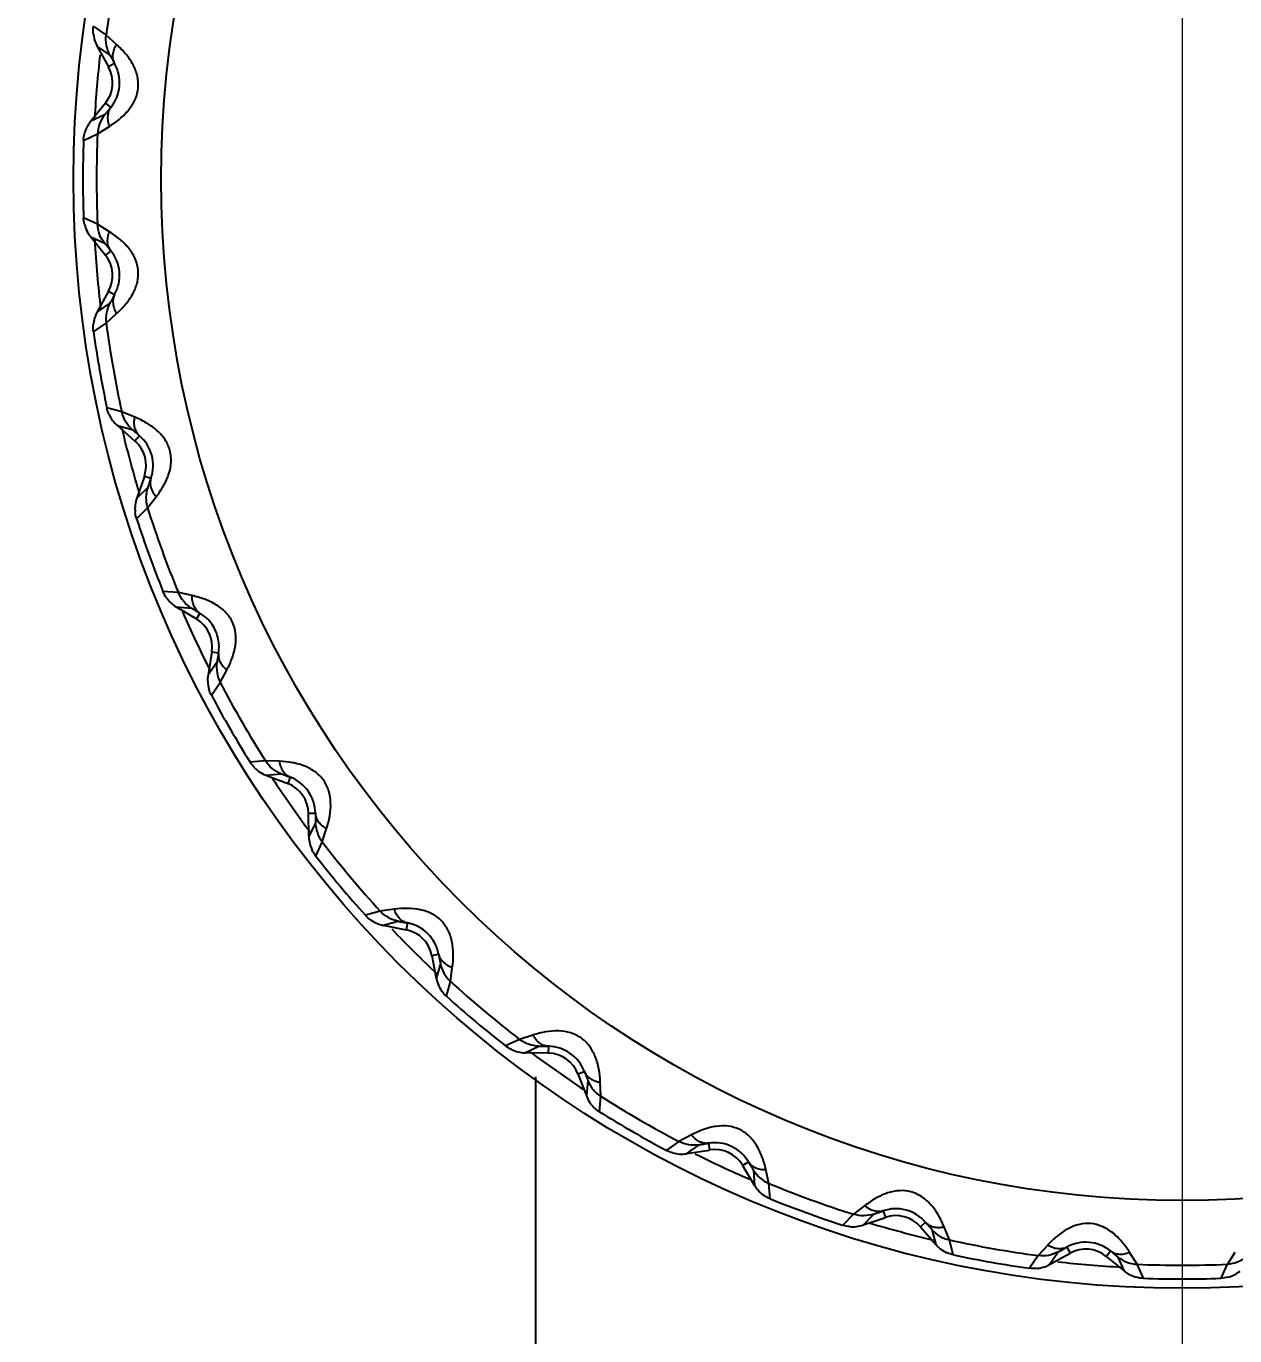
# Model space of a CAD drawing. Extents: x 1507 to 2862, y 0 to 992.
# Drawn here: x 2269.02 to 2287.71, y 586.32 to 606.55 of the extents above; entities that cross this region are included whole.
import ezdxf

# ---------------------------------------------------------------- set-up
doc = ezdxf.new("R2010")
doc.units = 0
doc.header["$LTSCALE"] = 10
doc.header["$MEASUREMENT"] = 0
doc.header["$PDMODE"] = 3
doc.header["$PDSIZE"] = -10
doc.linetypes.add('CENTER2', pattern=[28.575, 19.05, -3.175, 3.175, -3.175])
doc.layers.get('0').update_dxf_attribs({"linetype": 'CONTINUOUS'})
doc.layers.get('DEFPOINTS').update_dxf_attribs({"linetype": 'CONTINUOUS'})
doc.layers.add('1', color=7, linetype='CONTINUOUS')
doc.layers.add('10', color=7, linetype='CONTINUOUS')
doc.layers.add('标注', color=4, linetype='CONTINUOUS', lineweight=13)
doc.layers.add('치수', color=7, linetype='CONTINUOUS', lineweight=25)
doc.styles.add('Daelim Dimension', font='')
doc.styles.get('Daelim Dimension').set_extended_font_data('NanumGothic')
doc.dimstyles.new('DEFAULT', dxfattribs={"dimscale": 2, "dimtxt": 2, "dimasz": 2, "dimexe": 0, "dimexo": 2, "dimgap": 1, "dimtad": 1, "dimdec": 1, "dimzin": 9, "dimdsep": 46, "dimtxsty": 'Daelim Dimension', "dimcen": 0.5, "dimclrd": 252, "dimclre": 252, "dimclrt": 3, "dimadec": 1, "dimazin": 0, "dimtfac": 1, "dimtdec": 1, "dimtix": 1, "dimtmove": 0, "dimatfit": 3, "dimfxl": 1, "dimtolj": 1, "dimtzin": 1, "dimlwd": 9, "dimlwe": 9, "dimarcsym": 0})

# ---------------------------------------------------------------- blocks, each defined once
blk = doc.blocks.new('*D20')
at = {"layer": 'DEFPOINTS', "color": 0, "transparency": 16777216}
for p in [(2284.644, 858.192), (2186.262, 184.192), (2284.644, 184.192)]:
    blk.add_point(p, dxfattribs=at)
at = {"layer": '치수', "color": 5, "lineweight": 9, "transparency": 16777216}
for p, q in [((2280.644, 858.192), (2186.262, 858.192)), ((2186.262, 854.192), (2186.262, 188.192)), ((2280.644, 184.192), (2186.262, 184.192))]:
    blk.add_line(p, q, dxfattribs=at)
at = {"layer": '치수', "color": 5, "transparency": 16777216}
for points in [[(2185.596, 854.192), (2186.929, 854.192), (2186.262, 858.192)], [(2185.596, 188.192), (2186.929, 188.192), (2186.262, 184.192)]]:
    blk.add_solid(points, dxfattribs=at)
at = {"layer": '치수', "color": 7, "transparency": 16777216, "insert": (2173.375, 521.192), "char_height": 20, "attachment_point": 5, "rotation": 90, "style": 'Daelim Dimension'}
blk.add_mtext('\\A1;590~700', dxfattribs=at)

msp = doc.modelspace()

# ---------------------------------------------------------------- linework, layer by layer
at = {"color": 7, "linetype": 'Continuous'}
msp.add_line((2276.894, 590.318), (2276.894, 407.192), dxfattribs=at)
at = {"layer": '1', "color": 7, "linetype": 'Continuous'}
for p, q in [((2270.256, 606.418), (2270.06, 606.554)), ((2270.417, 606.271), (2270.256, 606.417)), ((2270.118, 606.242), (2270.294, 605.925)), ((2270.118, 606.242), (2270.314, 606.108)), ((2270.387, 605.977), (2270.294, 605.925)), ((2270.245, 605.367), (2270.017, 605.086)), ((2270.245, 605.367), (2270.328, 605.3)), ((2270.233, 605.184), (2270.017, 605.086)), ((2270.122, 604.89), (2270.307, 605.006)), ((2269.906, 604.789), (2270.122, 604.889)), ((2270.122, 603.495), (2269.906, 603.595)), ((2270.307, 603.378), (2270.122, 603.494)), ((2270.017, 603.298), (2270.245, 603.016)), ((2270.017, 603.298), (2270.233, 603.2)), ((2270.328, 603.084), (2270.245, 603.016)), ((2270.294, 602.459), (2270.118, 602.142)), ((2270.294, 602.459), (2270.387, 602.407)), ((2270.314, 602.276), (2270.118, 602.142)), ((2270.256, 601.967), (2270.417, 602.113)), ((2270.06, 601.83), (2270.256, 601.966)), ((2270.498, 600.593), (2270.268, 600.654)), ((2270.7, 600.51), (2270.498, 600.592)), ((2270.429, 600.381), (2270.702, 600.143)), ((2270.429, 600.381), (2270.659, 600.322)), ((2270.772, 600.224), (2270.702, 600.143)), ((2270.847, 599.602), (2270.729, 599.26)), ((2270.847, 599.602), (2270.948, 599.568)), ((2270.899, 599.426), (2270.729, 599.26)), ((2270.895, 599.112), (2271.029, 599.283)), ((2270.726, 598.943), (2270.895, 599.111)), ((2271.372, 597.801), (2271.134, 597.82)), ((2271.585, 597.754), (2271.373, 597.8)), ((2271.341, 597.58), (2271.651, 597.393)), ((2271.341, 597.58), (2271.577, 597.561)), ((2271.706, 597.485), (2271.651, 597.393)), ((2271.793, 597.422), (2271.706, 597.485)), ((2271.888, 596.886), (2271.831, 596.528)), ((2271.888, 596.886), (2271.993, 596.869)), ((2271.969, 596.721), (2271.831, 596.528)), ((2272.02, 596.411), (2272.122, 596.603)), ((2271.883, 596.215), (2272.021, 596.41)), ((2272.718, 595.203), (2272.48, 595.181)), ((2272.936, 595.194), (2272.718, 595.202)), ((2272.725, 594.979), (2272.962, 595.002)), ((2272.725, 594.979), (2273.063, 594.85)), ((2273.102, 594.949), (2273.063, 594.85)), ((2273.384, 594.391), (2273.491, 594.393)), ((2273.391, 594.029), (2273.384, 594.391)), ((2273.493, 594.243), (2273.391, 594.029)), ((2273.597, 593.947), (2273.664, 594.153)), ((2273.496, 593.73), (2273.598, 593.946)), ((2274.494, 592.877), (2274.264, 592.815)), ((2274.71, 592.907), (2274.495, 592.877)), ((2274.54, 592.659), (2274.769, 592.723)), ((2274.54, 592.659), (2274.896, 592.59)), ((2274.916, 592.695), (2274.896, 592.59)), ((2275.292, 592.194), (2275.397, 592.214)), ((2275.292, 592.194), (2275.361, 591.839)), ((2275.425, 592.067), (2275.361, 591.839)), ((2275.578, 591.793), (2275.608, 592.009)), ((2275.516, 591.562), (2275.579, 591.793)), ((2276.647, 590.896), (2276.431, 590.795)), ((2276.855, 590.962), (2276.648, 590.896)), ((2276.731, 590.689), (2276.945, 590.792)), ((2277.095, 590.79), (2277.093, 590.683)), ((2277.093, 590.683), (2276.731, 590.689)), ((2277.551, 590.362), (2277.651, 590.4)), ((2277.551, 590.362), (2277.681, 590.024)), ((2277.704, 590.26), (2277.681, 590.024)), ((2277.903, 590.017), (2277.895, 590.234)), ((2277.882, 589.779), (2277.904, 590.016)), ((2279.305, 589.42), (2279.113, 589.319)), ((2279.112, 589.319), (2278.917, 589.181)), ((2279.23, 589.129), (2279.423, 589.268)), ((2279.23, 589.13), (2279.587, 589.186)), ((2279.571, 589.292), (2279.587, 589.186)), ((2280.095, 588.949), (2280.186, 589.004)), ((2280.095, 588.949), (2280.281, 588.639)), ((2280.263, 588.876), (2280.281, 588.639)), ((2280.501, 588.671), (2280.456, 588.884)), ((2280.522, 588.433), (2280.502, 588.671)), ((2281.813, 588.194), (2281.645, 588.024)), ((2281.985, 588.327), (2281.814, 588.193)), ((2281.962, 588.027), (2282.128, 588.197)), ((2281.962, 588.028), (2282.304, 588.145)), ((2282.269, 588.246), (2282.304, 588.145)), ((2282.845, 588), (2282.926, 588.071)), ((2282.845, 588), (2283.083, 587.727)), ((2283.023, 587.957), (2283.083, 587.727)), ((2283.294, 587.797), (2283.212, 587.998)), ((2283.355, 587.566), (2283.295, 587.797)), ((2284.668, 587.554), (2284.532, 587.358)), ((2284.815, 587.716), (2284.669, 587.554)), ((2284.844, 587.417), (2284.978, 587.612)), ((2284.844, 587.417), (2285.16, 587.592)), ((2285.109, 587.686), (2285.16, 587.592)), ((2285.718, 587.543), (2285.785, 587.626)), ((2285.718, 587.543), (2286, 587.316)), ((2286.195, 587.421), (2286.08, 587.605)), ((2287.707, 587.605), (2287.592, 587.421)), ((2285.901, 587.532), (2285.999, 587.315)), ((2286.296, 587.204), (2286.196, 587.421)), ((2287.591, 587.421), (2287.491, 587.204))]:
    msp.add_line(p, q, dxfattribs=at)
msp.add_circle((2286.894, 604.192), 15.786, dxfattribs=at)
for centre, radius, start, end in [((2286.894, 604.192), 16.786, 167.6154, 172.3836), ((2270.557, 606.486), 0.501, 184.5679, 196.885), ((2270.559, 606.486), 0.504, 196.8115, 208.9566), ((2269.856, 605.682), 0.501, 321, 29), ((2270.406, 604.77), 0.501, 153.2688, 165.595), ((2270.414, 604.766), 0.509, 147.6811, 153.314), ((2270.403, 604.774), 0.496, 140.9888, 147.6908), ((2286.894, 604.192), 16.998, 177.9882, 182.0118), ((2286.894, 604.192), 16.786, 177.6153, 182.3835), ((2270.407, 603.614), 0.501, 194.5707, 206.8874), ((2270.409, 603.614), 0.504, 206.814, 218.9566), ((2269.856, 602.701), 0.501, 331, 39), ((2270.552, 601.901), 0.496, 150.9888, 157.6912), ((2270.556, 601.898), 0.501, 163.2718, 175.5973), ((2270.565, 601.896), 0.509, 157.6815, 163.3167), ((2286.894, 604.192), 16.786, 187.6154, 192.3836), ((2286.894, 604.192), 16.998, 187.9882, 192.0118), ((2270.757, 600.76), 0.501, 204.5679, 216.885), ((2270.76, 600.761), 0.504, 216.8115, 228.9566), ((2270.374, 599.765), 0.501, 341, 49), ((2271.203, 599.096), 0.501, 173.2718, 185.5973), ((2271.205, 599.096), 0.503, 161.0386, 173.3497), ((2286.894, 604.192), 16.786, 197.6154, 202.3836), ((2286.894, 604.192), 16.998, 197.9882, 202.0118), ((2271.599, 598.01), 0.501, 214.5679, 226.885), ((2271.601, 598.011), 0.504, 226.8115, 238.9566), ((2271.393, 596.964), 0.501, 351, 59), ((2271.41, 596.964), 0.591, 350.7577, 2.3471), ((2272.328, 596.45), 0.503, 171.0386, 183.3497), ((2272.326, 596.449), 0.501, 183.2718, 195.5973), ((2286.894, 604.192), 16.786, 207.6154, 212.3836), ((2286.894, 604.192), 16.998, 207.9882, 212.0118), ((2272.904, 595.448), 0.501, 224.5679, 236.885), ((2272.906, 595.449), 0.504, 236.8115, 248.9566), ((2272.884, 594.382), 0.501, 1, 69), ((2273.894, 594.038), 0.503, 181.0386, 193.3497), ((2273.892, 594.037), 0.501, 193.2718, 205.5973), ((2286.894, 604.192), 16.786, 217.6154, 222.3836), ((2286.894, 604.192), 16.998, 217.9882, 222.0118), ((2274.635, 593.151), 0.501, 234.5679, 246.885), ((2274.637, 593.153), 0.504, 246.8115, 258.9566), ((2274.8, 592.098), 0.501, 11, 79), ((2275.855, 591.935), 0.503, 191.0386, 203.3497), ((2286.894, 604.192), 16.786, 227.6154, 232.3836), ((2275.853, 591.933), 0.501, 203.2718, 215.5973), ((2286.894, 604.192), 16.998, 227.9882, 232.0118), ((2276.739, 591.191), 0.501, 244.5679, 256.885), ((2276.74, 591.193), 0.504, 256.8115, 268.9566), ((2277.084, 590.182), 0.501, 21, 89), ((2278.151, 590.204), 0.503, 201.0386, 213.3497), ((2286.894, 604.192), 16.786, 237.6154, 242.3836), ((2278.149, 590.202), 0.501, 213.2718, 225.5973), ((2286.894, 604.192), 16.998, 237.9882, 242.0118), ((2279.666, 588.692), 0.501, 31, 99), ((2279.151, 589.625), 0.501, 254.5679, 266.885), ((2279.151, 589.627), 0.504, 266.8115, 278.9566), ((2280.707, 588.895), 0.496, 210.9888, 217.6912), ((2280.717, 588.903), 0.509, 217.6815, 223.3167), ((2280.711, 588.897), 0.501, 223.2718, 235.5973), ((2286.894, 604.192), 16.786, 247.6154, 252.3836), ((2286.894, 604.192), 16.998, 247.9882, 252.0118), ((2282.467, 587.672), 0.501, 41, 109), ((2281.798, 588.501), 0.501, 264.5679, 276.885), ((2281.798, 588.504), 0.504, 276.8115, 288.9566), ((2286.894, 604.192), 16.786, 257.6154, 262.3836), ((2283.457, 588.053), 0.496, 220.9888, 227.6912), ((2283.466, 588.062), 0.509, 227.6815, 233.3167), ((2283.461, 588.055), 0.501, 233.2718, 245.5973), ((2286.894, 604.192), 16.998, 257.9882, 262.0118), ((2285.403, 587.154), 0.501, 51, 119), ((2284.6, 587.855), 0.501, 274.5679, 286.885), ((2284.6, 587.857), 0.504, 286.8115, 298.9566), ((2286.894, 604.192), 16.786, 267.6153, 272.3835), ((2286.312, 587.701), 0.496, 230.9888, 237.6909), ((2286.319, 587.712), 0.509, 237.6812, 243.3166), ((2286.316, 587.705), 0.501, 243.2715, 255.5976), ((2286.894, 604.192), 16.998, 267.9882, 272.0118), ((2287.472, 587.705), 0.501, 284.5681, 296.8848), ((2287.471, 587.707), 0.504, 296.8115, 308.9566)]:
    msp.add_arc(centre, radius, start, end, dxfattribs=at)
for points in [[(2270.057, 606.446), (2270.054, 606.482), (2270.055, 606.518), (2270.06, 606.554)], [(2269.906, 604.789), (2269.907, 604.824), (2269.912, 604.86), (2269.921, 604.895)], [(2269.921, 603.488), (2269.912, 603.523), (2269.907, 603.559), (2269.906, 603.595)], [(2270.06, 601.83), (2270.055, 601.865), (2270.054, 601.901), (2270.057, 601.937)], [(2270.302, 600.551), (2270.287, 600.584), (2270.275, 600.619), (2270.268, 600.654)], [(2270.726, 598.942), (2270.715, 598.976), (2270.708, 599.012), (2270.704, 599.047)], [(2271.186, 597.725), (2271.165, 597.755), (2271.148, 597.788), (2271.134, 597.821)], [(2271.883, 596.215), (2271.867, 596.246), (2271.853, 596.28), (2271.844, 596.314)], [(2272.547, 595.096), (2272.522, 595.122), (2272.499, 595.151), (2272.48, 595.181)], [(2273.497, 593.729), (2273.475, 593.758), (2273.456, 593.788), (2273.44, 593.82)], [(2274.345, 592.743), (2274.315, 592.764), (2274.288, 592.788), (2274.264, 592.815)], [(2275.517, 591.562), (2275.491, 591.586), (2275.466, 591.613), (2275.446, 591.642)], [(2276.523, 590.738), (2276.491, 590.753), (2276.46, 590.773), (2276.431, 590.795)], [(2277.883, 589.778), (2277.853, 589.797), (2277.824, 589.82), (2277.799, 589.845)], [(2279.017, 589.142), (2278.982, 589.151), (2278.948, 589.165), (2278.917, 589.182)], [(2280.523, 588.433), (2280.49, 588.446), (2280.458, 588.463), (2280.428, 588.483)], [(2281.75, 588.002), (2281.714, 588.006), (2281.679, 588.013), (2281.644, 588.024)], [(2283.356, 587.566), (2283.321, 587.573), (2283.287, 587.584), (2283.254, 587.599)], [(2284.64, 587.355), (2284.604, 587.352), (2284.567, 587.354), (2284.531, 587.359)], [(2286.297, 587.204), (2286.261, 587.205), (2286.226, 587.21), (2286.191, 587.219)], [(2287.598, 587.22), (2287.563, 587.211), (2287.526, 587.205), (2287.49, 587.204)]]:
    msp.add_open_spline(points, degree=3, dxfattribs=at)
for points, knots in [([(2270.315, 606.107), (2270.289, 606.154), (2270.252, 606.256), (2270.249, 606.365), (2270.256, 606.418)], [0, 0, 0, 0, 0.499999, 1, 1, 1, 1]), ([(2270.307, 605.006), (2270.364, 605.042), (2270.474, 605.121), (2270.615, 605.262), (2270.715, 605.425), (2270.761, 605.603), (2270.747, 605.786), (2270.676, 605.965), (2270.562, 606.128), (2270.467, 606.225), (2270.417, 606.271)], [0, 0, 0, 0, 0.131412, 0.263229, 0.385391, 0.500006, 0.614618, 0.736764, 0.868573, 1, 1, 1, 1]), ([(2270.387, 605.977), (2270.376, 605.997), (2270.36, 606.043), (2270.359, 606.117), (2270.378, 606.196), (2270.402, 606.246), (2270.417, 606.271)], [0, 0, 0, 0, 0.223363, 0.459462, 0.717154, 1, 1, 1, 1]), ([(2270.314, 606.108), (2270.315, 606.107), (2270.316, 606.105), (2270.318, 606.102), (2270.321, 606.095), (2270.328, 606.084), (2270.336, 606.069), (2270.347, 606.05), (2270.364, 606.019), (2270.378, 605.994), (2270.387, 605.977)], [0, 0, 0, 0, 0.02093, 0.045497, 0.078861, 0.170162, 0.291198, 0.438336, 0.607939, 1, 1, 1, 1]), ([(2270.328, 605.3), (2270.403, 605.392), (2270.499, 605.626), (2270.445, 605.874), (2270.387, 605.977)], [0, 0, 0, 0, 0.500083, 1, 1, 1, 1]), ([(2270.234, 605.185), (2270.2, 605.144), (2270.146, 605.049), (2270.124, 604.943), (2270.122, 604.889)], [0, 0, 0, 0, 0.499999, 1, 1, 1, 1]), ([(2270.328, 605.3), (2270.322, 605.292), (2270.31, 605.277), (2270.292, 605.256), (2270.276, 605.236), (2270.262, 605.219), (2270.252, 605.207), (2270.245, 605.199), (2270.241, 605.194), (2270.238, 605.19), (2270.236, 605.187), (2270.234, 605.186), (2270.234, 605.184), (2270.233, 605.184)], [0, 0, 0, 0, 0.20146, 0.388371, 0.557294, 0.704706, 0.826802, 0.877149, 0.919708, 0.953896, 0.979088, 0.994663, 1, 1, 1, 1]), ([(2270.328, 605.3), (2270.314, 605.282), (2270.291, 605.24), (2270.276, 605.167), (2270.281, 605.086), (2270.296, 605.033), (2270.307, 605.006)], [0, 0, 0, 0, 0.223472, 0.459996, 0.717571, 1, 1, 1, 1]), ([(2270.234, 603.199), (2270.2, 603.24), (2270.146, 603.335), (2270.124, 603.441), (2270.122, 603.495)], [0, 0, 0, 0, 0.499999, 1, 1, 1, 1]), ([(2270.328, 603.084), (2270.314, 603.101), (2270.29, 603.144), (2270.275, 603.217), (2270.281, 603.297), (2270.296, 603.351), (2270.307, 603.378)], [0, 0, 0, 0, 0.223363, 0.459462, 0.717154, 1, 1, 1, 1]), ([(2270.417, 602.113), (2270.467, 602.158), (2270.562, 602.255), (2270.676, 602.419), (2270.747, 602.597), (2270.761, 602.78), (2270.715, 602.958), (2270.615, 603.122), (2270.474, 603.263), (2270.364, 603.342), (2270.307, 603.378)], [0, 0, 0, 0, 0.131412, 0.263229, 0.385378, 0.499988, 0.614606, 0.736765, 0.868573, 1, 1, 1, 1]), ([(2270.233, 603.2), (2270.234, 603.199), (2270.235, 603.197), (2270.238, 603.194), (2270.243, 603.188), (2270.251, 603.179), (2270.262, 603.165), (2270.276, 603.148), (2270.298, 603.121), (2270.316, 603.099), (2270.328, 603.084)], [0, 0, 0, 0, 0.02093, 0.045497, 0.078861, 0.170162, 0.291198, 0.438336, 0.607939, 1, 1, 1, 1]), ([(2270.387, 602.407), (2270.445, 602.51), (2270.499, 602.758), (2270.403, 602.992), (2270.328, 603.084)], [0, 0, 0, 0, 0.500015, 1, 1, 1, 1]), ([(2270.387, 602.407), (2270.382, 602.398), (2270.373, 602.381), (2270.36, 602.357), (2270.347, 602.335), (2270.337, 602.316), (2270.329, 602.302), (2270.324, 602.292), (2270.32, 602.287), (2270.318, 602.283), (2270.316, 602.279), (2270.315, 602.278), (2270.315, 602.276), (2270.314, 602.276)], [0, 0, 0, 0, 0.20146, 0.388371, 0.557294, 0.704706, 0.826802, 0.877149, 0.919708, 0.953896, 0.979088, 0.994663, 1, 1, 1, 1]), ([(2270.387, 602.407), (2270.376, 602.387), (2270.361, 602.341), (2270.359, 602.266), (2270.378, 602.188), (2270.402, 602.138), (2270.417, 602.113)], [0, 0, 0, 0, 0.223472, 0.459996, 0.717571, 1, 1, 1, 1]), ([(2270.315, 602.277), (2270.289, 602.23), (2270.252, 602.128), (2270.249, 602.019), (2270.256, 601.966)], [0, 0, 0, 0, 0.499999, 1, 1, 1, 1]), ([(2270.659, 600.321), (2270.619, 600.356), (2270.55, 600.44), (2270.51, 600.541), (2270.498, 600.593)], [0, 0, 0, 0, 0.499999, 1, 1, 1, 1]), ([(2270.772, 600.224), (2270.755, 600.239), (2270.725, 600.276), (2270.697, 600.346), (2270.688, 600.426), (2270.694, 600.482), (2270.7, 600.51)], [0, 0, 0, 0, 0.223363, 0.459462, 0.717155, 1, 1, 1, 1]), ([(2271.029, 599.283), (2271.07, 599.337), (2271.147, 599.449), (2271.231, 599.63), (2271.269, 599.818), (2271.251, 600), (2271.175, 600.168), (2271.048, 600.311), (2270.885, 600.426), (2270.763, 600.485), (2270.7, 600.51)], [0, 0, 0, 0, 0.131411, 0.263229, 0.385378, 0.499989, 0.614606, 0.736766, 0.868578, 1, 1, 1, 1]), ([(2270.659, 600.322), (2270.66, 600.321), (2270.661, 600.319), (2270.664, 600.317), (2270.67, 600.312), (2270.679, 600.304), (2270.693, 600.292), (2270.709, 600.278), (2270.736, 600.255), (2270.757, 600.237), (2270.772, 600.224)], [0, 0, 0, 0, 0.02093, 0.045497, 0.078861, 0.170162, 0.291198, 0.438336, 0.607939, 1, 1, 1, 1]), ([(2270.948, 599.568), (2270.987, 599.679), (2270.997, 599.932), (2270.862, 600.146), (2270.772, 600.224)], [0, 0, 0, 0, 0.500015, 1, 1, 1, 1]), ([(2270.948, 599.568), (2270.945, 599.558), (2270.938, 599.54), (2270.929, 599.514), (2270.921, 599.49), (2270.914, 599.469), (2270.909, 599.454), (2270.905, 599.444), (2270.903, 599.438), (2270.901, 599.433), (2270.9, 599.429), (2270.899, 599.428), (2270.899, 599.426), (2270.899, 599.426)], [0, 0, 0, 0, 0.20146, 0.388371, 0.557294, 0.704706, 0.826802, 0.877149, 0.919708, 0.953896, 0.979088, 0.994663, 1, 1, 1, 1]), ([(2270.948, 599.568), (2270.941, 599.546), (2270.933, 599.498), (2270.945, 599.424), (2270.977, 599.351), (2271.01, 599.305), (2271.029, 599.283)], [0, 0, 0, 0, 0.223472, 0.459996, 0.717571, 1, 1, 1, 1]), ([(2270.899, 599.427), (2270.882, 599.377), (2270.863, 599.269), (2270.879, 599.162), (2270.895, 599.111)], [0, 0, 0, 0, 0.499999, 1, 1, 1, 1]), ([(2271.578, 597.561), (2271.532, 597.588), (2271.45, 597.659), (2271.392, 597.751), (2271.372, 597.801)], [0, 0, 0, 0, 0.499999, 1, 1, 1, 1]), ([(2272.122, 596.603), (2272.154, 596.663), (2272.209, 596.787), (2272.261, 596.979), (2272.266, 597.171), (2272.217, 597.348), (2272.113, 597.5), (2271.962, 597.618), (2271.782, 597.703), (2271.651, 597.74), (2271.585, 597.754)], [0, 0, 0, 0, 0.131385, 0.263278, 0.385334, 0.499961, 0.614592, 0.736772, 0.868575, 1, 1, 1, 1]), ([(2271.706, 597.485), (2271.687, 597.497), (2271.65, 597.528), (2271.611, 597.592), (2271.588, 597.669), (2271.585, 597.725), (2271.585, 597.754)], [0, 0, 0, 0, 0.223363, 0.459463, 0.717155, 1, 1, 1, 1]), ([(2271.577, 597.561), (2271.579, 597.561), (2271.58, 597.559), (2271.584, 597.558), (2271.59, 597.554), (2271.601, 597.548), (2271.616, 597.538), (2271.635, 597.527), (2271.665, 597.509), (2271.689, 597.495), (2271.706, 597.485)], [0, 0, 0, 0, 0.02093, 0.045497, 0.078861, 0.170162, 0.291198, 0.438336, 0.607939, 1, 1, 1, 1]), ([(2272.001, 596.988), (2271.997, 597.07), (2271.957, 597.234), (2271.854, 597.368), (2271.793, 597.422)], [0, 0, 0, 0, 0.501897, 1, 1, 1, 1]), ([(2271.993, 596.869), (2271.992, 596.859), (2271.989, 596.84), (2271.984, 596.812), (2271.98, 596.788), (2271.977, 596.766), (2271.974, 596.75), (2271.972, 596.74), (2271.971, 596.733), (2271.971, 596.729), (2271.97, 596.725), (2271.969, 596.723), (2271.97, 596.721), (2271.969, 596.721)], [0, 0, 0, 0, 0.20146, 0.388371, 0.557294, 0.704706, 0.826802, 0.877149, 0.919708, 0.953896, 0.979088, 0.994663, 1, 1, 1, 1]), ([(2271.993, 596.869), (2271.99, 596.846), (2271.991, 596.798), (2272.015, 596.727), (2272.059, 596.66), (2272.099, 596.621), (2272.122, 596.603)], [0, 0, 0, 0, 0.223472, 0.459996, 0.717571, 1, 1, 1, 1]), ([(2271.969, 596.722), (2271.961, 596.669), (2271.962, 596.561), (2271.996, 596.457), (2272.021, 596.41)], [0, 0, 0, 0, 0.499999, 1, 1, 1, 1]), ([(2272.962, 595.002), (2272.913, 595.021), (2272.819, 595.076), (2272.746, 595.157), (2272.718, 595.202)], [0, 0, 0, 0, 0.499999, 1, 1, 1, 1]), ([(2273.664, 594.153), (2273.685, 594.218), (2273.719, 594.349), (2273.735, 594.548), (2273.707, 594.738), (2273.628, 594.903), (2273.499, 595.034), (2273.331, 595.126), (2273.138, 595.178), (2273.003, 595.191), (2272.936, 595.194)], [0, 0, 0, 0, 0.131411, 0.263228, 0.385392, 0.500007, 0.614618, 0.736771, 0.868589, 1, 1, 1, 1]), ([(2273.102, 594.949), (2273.08, 594.958), (2273.039, 594.982), (2272.989, 595.038), (2272.954, 595.111), (2272.94, 595.165), (2272.936, 595.194)], [0, 0, 0, 0, 0.223363, 0.459463, 0.717155, 1, 1, 1, 1]), ([(2272.962, 595.002), (2272.963, 595.003), (2272.965, 595.001), (2272.968, 595), (2272.975, 594.997), (2272.987, 594.993), (2273.004, 594.987), (2273.024, 594.979), (2273.057, 594.966), (2273.083, 594.956), (2273.102, 594.949)], [0, 0, 0, 0, 0.02093, 0.045497, 0.078861, 0.170162, 0.291198, 0.438336, 0.607939, 1, 1, 1, 1]), ([(2273.491, 594.393), (2273.49, 594.511), (2273.413, 594.752), (2273.212, 594.907), (2273.102, 594.949)], [0, 0, 0, 0, 0.500066, 1, 1, 1, 1]), ([(2273.491, 594.393), (2273.492, 594.37), (2273.501, 594.322), (2273.537, 594.257), (2273.593, 594.199), (2273.639, 594.167), (2273.664, 594.153)], [0, 0, 0, 0, 0.223472, 0.459996, 0.717571, 1, 1, 1, 1]), ([(2273.491, 594.393), (2273.492, 594.383), (2273.492, 594.363), (2273.492, 594.336), (2273.493, 594.31), (2273.493, 594.289), (2273.493, 594.273), (2273.493, 594.262), (2273.493, 594.256), (2273.493, 594.251), (2273.494, 594.247), (2273.493, 594.245), (2273.494, 594.243), (2273.493, 594.243)], [0, 0, 0, 0, 0.20146, 0.388371, 0.557294, 0.704706, 0.826802, 0.877149, 0.919708, 0.953896, 0.979088, 0.994663, 1, 1, 1, 1]), ([(2273.493, 594.244), (2273.494, 594.191), (2273.514, 594.084), (2273.565, 593.988), (2273.598, 593.946)], [0, 0, 0, 0, 0.499999, 1, 1, 1, 1]), ([(2274.77, 592.723), (2274.717, 592.733), (2274.615, 592.77), (2274.53, 592.838), (2274.494, 592.877)], [0, 0, 0, 0, 0.499999, 1, 1, 1, 1]), ([(2275.608, 592.009), (2275.618, 592.075), (2275.628, 592.211), (2275.61, 592.409), (2275.549, 592.591), (2275.443, 592.741), (2275.293, 592.848), (2275.111, 592.908), (2274.913, 592.926), (2274.777, 592.916), (2274.71, 592.907)], [0, 0, 0, 0, 0.131412, 0.26323, 0.385384, 0.499996, 0.614611, 0.736776, 0.868592, 1, 1, 1, 1]), ([(2274.916, 592.695), (2274.894, 592.699), (2274.849, 592.716), (2274.79, 592.763), (2274.742, 592.828), (2274.72, 592.879), (2274.71, 592.907)], [0, 0, 0, 0, 0.223363, 0.459463, 0.717155, 1, 1, 1, 1]), ([(2274.769, 592.723), (2274.77, 592.723), (2274.772, 592.722), (2274.776, 592.722), (2274.783, 592.72), (2274.795, 592.718), (2274.813, 592.715), (2274.835, 592.71), (2274.869, 592.704), (2274.897, 592.699), (2274.916, 592.695)], [0, 0, 0, 0, 0.02093, 0.045497, 0.078861, 0.170162, 0.291198, 0.438336, 0.607939, 1, 1, 1, 1]), ([(2275.397, 592.214), (2275.374, 592.331), (2275.257, 592.555), (2275.032, 592.673), (2274.916, 592.695)], [0, 0, 0, 0, 0.500028, 1, 1, 1, 1]), ([(2275.397, 592.214), (2275.398, 592.205), (2275.402, 592.185), (2275.407, 592.158), (2275.412, 592.134), (2275.416, 592.112), (2275.419, 592.096), (2275.421, 592.086), (2275.422, 592.08), (2275.423, 592.075), (2275.424, 592.071), (2275.424, 592.069), (2275.425, 592.067), (2275.425, 592.067)], [0, 0, 0, 0, 0.20146, 0.388371, 0.557294, 0.704706, 0.826802, 0.877149, 0.919708, 0.953896, 0.979088, 0.994663, 1, 1, 1, 1]), ([(2275.397, 592.214), (2275.401, 592.192), (2275.418, 592.147), (2275.465, 592.089), (2275.53, 592.041), (2275.581, 592.018), (2275.608, 592.009)], [0, 0, 0, 0, 0.223472, 0.459996, 0.717571, 1, 1, 1, 1]), ([(2275.424, 592.068), (2275.434, 592.016), (2275.472, 591.914), (2275.54, 591.828), (2275.579, 591.793)], [0, 0, 0, 0, 0.499999, 1, 1, 1, 1]), ([(2277.895, 590.234), (2277.893, 590.301), (2277.88, 590.437), (2277.827, 590.629), (2277.736, 590.798), (2277.605, 590.926), (2277.439, 591.006), (2277.25, 591.034), (2277.051, 591.017), (2276.919, 590.983), (2276.855, 590.962)], [0, 0, 0, 0, 0.131412, 0.26323, 0.385384, 0.499995, 0.61461, 0.736773, 0.86859, 1, 1, 1, 1]), ([(2276.946, 590.792), (2276.892, 590.792), (2276.785, 590.812), (2276.69, 590.864), (2276.647, 590.896)], [0, 0, 0, 0, 0.499999, 1, 1, 1, 1]), ([(2277.095, 590.79), (2277.072, 590.79), (2277.024, 590.799), (2276.959, 590.835), (2276.9, 590.89), (2276.869, 590.937), (2276.855, 590.962)], [0, 0, 0, 0, 0.223363, 0.459463, 0.717155, 1, 1, 1, 1]), ([(2276.945, 590.792), (2276.946, 590.792), (2276.948, 590.791), (2276.952, 590.792), (2276.959, 590.791), (2276.972, 590.791), (2276.99, 590.791), (2277.012, 590.791), (2277.047, 590.79), (2277.075, 590.79), (2277.095, 590.79)], [0, 0, 0, 0, 0.02093, 0.045497, 0.078861, 0.170162, 0.291198, 0.438336, 0.607939, 1, 1, 1, 1]), ([(2277.651, 590.4), (2277.609, 590.511), (2277.454, 590.711), (2277.213, 590.788), (2277.095, 590.79)], [0, 0, 0, 0, 0.500028, 1, 1, 1, 1]), ([(2277.651, 590.4), (2277.659, 590.378), (2277.684, 590.337), (2277.741, 590.288), (2277.813, 590.252), (2277.867, 590.238), (2277.895, 590.234)], [0, 0, 0, 0, 0.223472, 0.459996, 0.717571, 1, 1, 1, 1]), ([(2277.651, 590.4), (2277.655, 590.391), (2277.662, 590.372), (2277.671, 590.346), (2277.68, 590.323), (2277.688, 590.303), (2277.694, 590.288), (2277.698, 590.278), (2277.7, 590.272), (2277.702, 590.267), (2277.703, 590.263), (2277.703, 590.261), (2277.704, 590.26), (2277.704, 590.26)], [0, 0, 0, 0, 0.20146, 0.388371, 0.557294, 0.704706, 0.826802, 0.877149, 0.919708, 0.953896, 0.979088, 0.994663, 1, 1, 1, 1]), ([(2277.704, 590.261), (2277.723, 590.211), (2277.778, 590.117), (2277.859, 590.045), (2277.904, 590.016)], [0, 0, 0, 0, 0.499999, 1, 1, 1, 1]), ([(2280.456, 588.884), (2280.442, 588.95), (2280.405, 589.08), (2280.32, 589.261), (2280.201, 589.411), (2280.05, 589.515), (2279.873, 589.564), (2279.681, 589.559), (2279.488, 589.508), (2279.365, 589.452), (2279.305, 589.42)], [0, 0, 0, 0, 0.131421, 0.263225, 0.385406, 0.500037, 0.614664, 0.736718, 0.868611, 1, 1, 1, 1]), ([(2279.571, 589.292), (2279.548, 589.288), (2279.5, 589.289), (2279.429, 589.313), (2279.362, 589.357), (2279.323, 589.398), (2279.305, 589.42)], [0, 0, 0, 0, 0.223363, 0.459463, 0.717155, 1, 1, 1, 1]), ([(2279.424, 589.268), (2279.371, 589.259), (2279.262, 589.26), (2279.159, 589.294), (2279.112, 589.319)], [0, 0, 0, 0, 0.499999, 1, 1, 1, 1]), ([(2279.423, 589.268), (2279.424, 589.268), (2279.426, 589.268), (2279.43, 589.269), (2279.437, 589.27), (2279.449, 589.272), (2279.467, 589.275), (2279.489, 589.278), (2279.524, 589.284), (2279.551, 589.289), (2279.571, 589.292)], [0, 0, 0, 0, 0.02093, 0.045497, 0.078861, 0.170162, 0.291198, 0.438336, 0.607939, 1, 1, 1, 1]), ([(2280.186, 589.004), (2280.126, 589.106), (2279.939, 589.277), (2279.688, 589.311), (2279.571, 589.292)], [0, 0, 0, 0, 0.499893, 1, 1, 1, 1]), ([(2280.186, 589.004), (2280.198, 588.985), (2280.23, 588.949), (2280.294, 588.91), (2280.371, 588.887), (2280.427, 588.883), (2280.456, 588.884)], [0, 0, 0, 0, 0.223472, 0.459996, 0.717571, 1, 1, 1, 1]), ([(2280.186, 589.004), (2280.192, 588.996), (2280.202, 588.979), (2280.216, 588.955), (2280.229, 588.934), (2280.24, 588.915), (2280.248, 588.901), (2280.254, 588.892), (2280.257, 588.887), (2280.259, 588.882), (2280.262, 588.879), (2280.262, 588.877), (2280.263, 588.876), (2280.263, 588.876)], [0, 0, 0, 0, 0.20146, 0.388371, 0.557294, 0.704706, 0.826802, 0.877149, 0.919708, 0.953896, 0.979088, 0.994663, 1, 1, 1, 1]), ([(2280.263, 588.877), (2280.29, 588.831), (2280.36, 588.748), (2280.453, 588.691), (2280.502, 588.671)], [0, 0, 0, 0, 0.499999, 1, 1, 1, 1]), ([(2283.212, 587.998), (2283.187, 588.061), (2283.128, 588.183), (2283.013, 588.346), (2282.87, 588.473), (2282.702, 588.549), (2282.519, 588.567), (2282.332, 588.529), (2282.151, 588.445), (2282.039, 588.368), (2281.985, 588.327)], [0, 0, 0, 0, 0.131411, 0.263229, 0.385378, 0.499989, 0.614606, 0.736766, 0.868578, 1, 1, 1, 1]), ([(2282.129, 588.197), (2282.078, 588.18), (2281.971, 588.161), (2281.864, 588.177), (2281.813, 588.194)], [0, 0, 0, 0, 0.499999, 1, 1, 1, 1]), ([(2282.269, 588.246), (2282.248, 588.239), (2282.2, 588.231), (2282.126, 588.242), (2282.052, 588.275), (2282.007, 588.308), (2281.985, 588.327)], [0, 0, 0, 0, 0.223363, 0.459462, 0.717155, 1, 1, 1, 1]), ([(2282.128, 588.197), (2282.129, 588.198), (2282.131, 588.198), (2282.135, 588.2), (2282.142, 588.202), (2282.153, 588.206), (2282.17, 588.212), (2282.191, 588.219), (2282.224, 588.231), (2282.251, 588.24), (2282.269, 588.246)], [0, 0, 0, 0, 0.02093, 0.045497, 0.078861, 0.170162, 0.291198, 0.438336, 0.607939, 1, 1, 1, 1]), ([(2282.926, 588.071), (2282.848, 588.16), (2282.634, 588.296), (2282.381, 588.285), (2282.269, 588.246)], [0, 0, 0, 0, 0.500015, 1, 1, 1, 1]), ([(2282.926, 588.071), (2282.941, 588.053), (2282.978, 588.023), (2283.048, 587.996), (2283.128, 587.987), (2283.183, 587.993), (2283.212, 587.998)], [0, 0, 0, 0, 0.223472, 0.459996, 0.717571, 1, 1, 1, 1]), ([(2282.926, 588.071), (2282.932, 588.063), (2282.945, 588.048), (2282.963, 588.027), (2282.979, 588.008), (2282.994, 587.992), (2283.004, 587.98), (2283.011, 587.971), (2283.015, 587.967), (2283.018, 587.963), (2283.021, 587.96), (2283.022, 587.958), (2283.024, 587.957), (2283.023, 587.957)], [0, 0, 0, 0, 0.20146, 0.388371, 0.557294, 0.704706, 0.826802, 0.877149, 0.919708, 0.953896, 0.979088, 0.994663, 1, 1, 1, 1]), ([(2283.023, 587.958), (2283.058, 587.917), (2283.141, 587.848), (2283.242, 587.808), (2283.295, 587.796)], [0, 0, 0, 0, 0.499999, 1, 1, 1, 1]), ([(2286.08, 587.605), (2286.044, 587.662), (2285.965, 587.772), (2285.823, 587.913), (2285.66, 588.013), (2285.482, 588.059), (2285.299, 588.045), (2285.121, 587.975), (2284.957, 587.861), (2284.86, 587.766), (2284.815, 587.716)], [0, 0, 0, 0, 0.131412, 0.263229, 0.385378, 0.499988, 0.614606, 0.736765, 0.868573, 1, 1, 1, 1]), ([(2285.785, 587.626), (2285.694, 587.701), (2285.459, 587.797), (2285.212, 587.743), (2285.109, 587.686)], [0, 0, 0, 0, 0.500015, 1, 1, 1, 1]), ([(2284.979, 587.613), (2284.932, 587.587), (2284.83, 587.55), (2284.721, 587.547), (2284.668, 587.554)], [0, 0, 0, 0, 0.499999, 1, 1, 1, 1]), ([(2285.109, 587.686), (2285.088, 587.675), (2285.043, 587.659), (2284.968, 587.657), (2284.89, 587.676), (2284.84, 587.701), (2284.815, 587.716)], [0, 0, 0, 0, 0.223363, 0.459462, 0.717154, 1, 1, 1, 1]), ([(2284.978, 587.612), (2284.978, 587.613), (2284.981, 587.614), (2284.984, 587.616), (2284.991, 587.62), (2285.001, 587.626), (2285.017, 587.635), (2285.036, 587.645), (2285.067, 587.662), (2285.091, 587.676), (2285.109, 587.686)], [0, 0, 0, 0, 0.02093, 0.045497, 0.078861, 0.170162, 0.291198, 0.438336, 0.607939, 1, 1, 1, 1]), ([(2285.785, 587.626), (2285.803, 587.612), (2285.846, 587.589), (2285.919, 587.574), (2285.999, 587.579), (2286.053, 587.594), (2286.08, 587.605)], [0, 0, 0, 0, 0.223472, 0.459996, 0.717571, 1, 1, 1, 1]), ([(2285.785, 587.626), (2285.793, 587.62), (2285.808, 587.608), (2285.83, 587.59), (2285.849, 587.574), (2285.866, 587.561), (2285.879, 587.551), (2285.887, 587.544), (2285.892, 587.54), (2285.896, 587.536), (2285.899, 587.534), (2285.9, 587.533), (2285.901, 587.532), (2285.901, 587.532)], [0, 0, 0, 0, 0.20146, 0.388371, 0.557294, 0.704706, 0.826802, 0.877149, 0.919708, 0.953896, 0.979088, 0.994663, 1, 1, 1, 1]), ([(2285.901, 587.532), (2285.942, 587.499), (2286.036, 587.445), (2286.143, 587.423), (2286.196, 587.421)], [0, 0, 0, 0, 0.499999, 1, 1, 1, 1]), ([(2287.887, 587.532), (2287.845, 587.499), (2287.751, 587.445), (2287.644, 587.423), (2287.591, 587.421)], [0, 0, 0, 0, 0.499999, 1, 1, 1, 1])]:
    msp.add_open_spline(points, degree=3, knots=knots, dxfattribs=at)
at = {"layer": '10', "color": 7, "linetype": 'Continuous'}
msp.add_circle((2286.894, 604.192), 17.142, dxfattribs=at)
for start, end in [(173.4484, 176.7896), (183.2191, 186.8773), (193.2077, 196.6691), (203.4054, 206.8266), (213.3614, 216.7833), (223.4799, 226.8257), (233.2161, 236.6445), (243.4491, 246.5925), (253.3229, 256.7912), (263.4405, 266.796)]:
    msp.add_arc((2286.894, 604.192), 16.842, start, end, dxfattribs=at)
at = {"layer": '标注', "color": 1, "linetype": 'CENTER2', "ltscale": 0.5}
msp.add_line((2286.894, 929.684), (2286.894, 109.711), dxfattribs=at)

# ---------------------------------------------------------------- dimensions: what is measured, and where the dimension line sits
at = {"layer": '치수', "color": 5}
dim = msp.add_linear_dim(base=(2186.262, 184.192), p1=(2284.644, 858.192), p2=(2284.644, 184.192), angle=90, text='590~700', dimstyle='DEFAULT', override={"dimtxt": 10, "dimclrd": 5, "dimclre": 5, "dimclrt": 7}, dxfattribs=at)
dim.commit()
dim.dimension.update_dxf_attribs({"geometry": '*D20', "text_midpoint": (2173.375, 521.192)})

doc.saveas('drawing.dxf')
